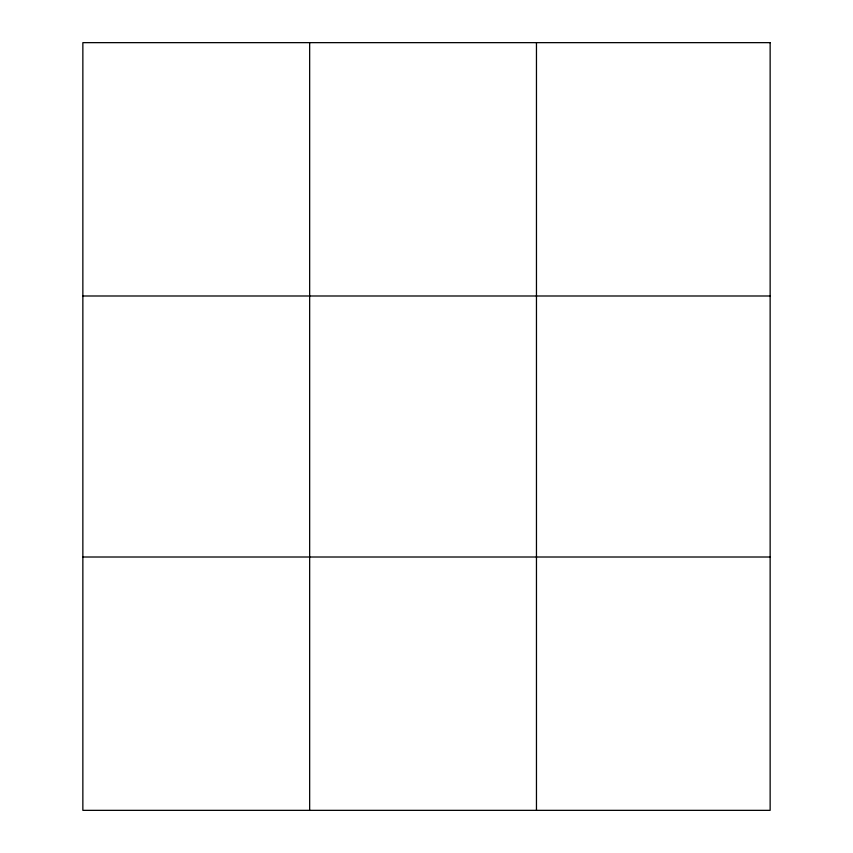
<?xml version="1.0" encoding="UTF-8"?>
<svg xmlns="http://www.w3.org/2000/svg" width="853" height="853" viewBox="0 0 853 853"><rect width="100%" height="100%" fill="white"/><g stroke="black" fill="none" stroke-linecap="round" stroke-linejoin="round"><path stroke-width="1.28" d="M309.66 810.35L309.66 42.65M536.462 810.35L536.462 42.65M82.858 295.991L770.142 295.991M82.858 557.009L770.142 557.009M770.142 42.65L770.142 810.35L82.858 810.35L82.858 42.65L770.142 42.65"/></g></svg>
